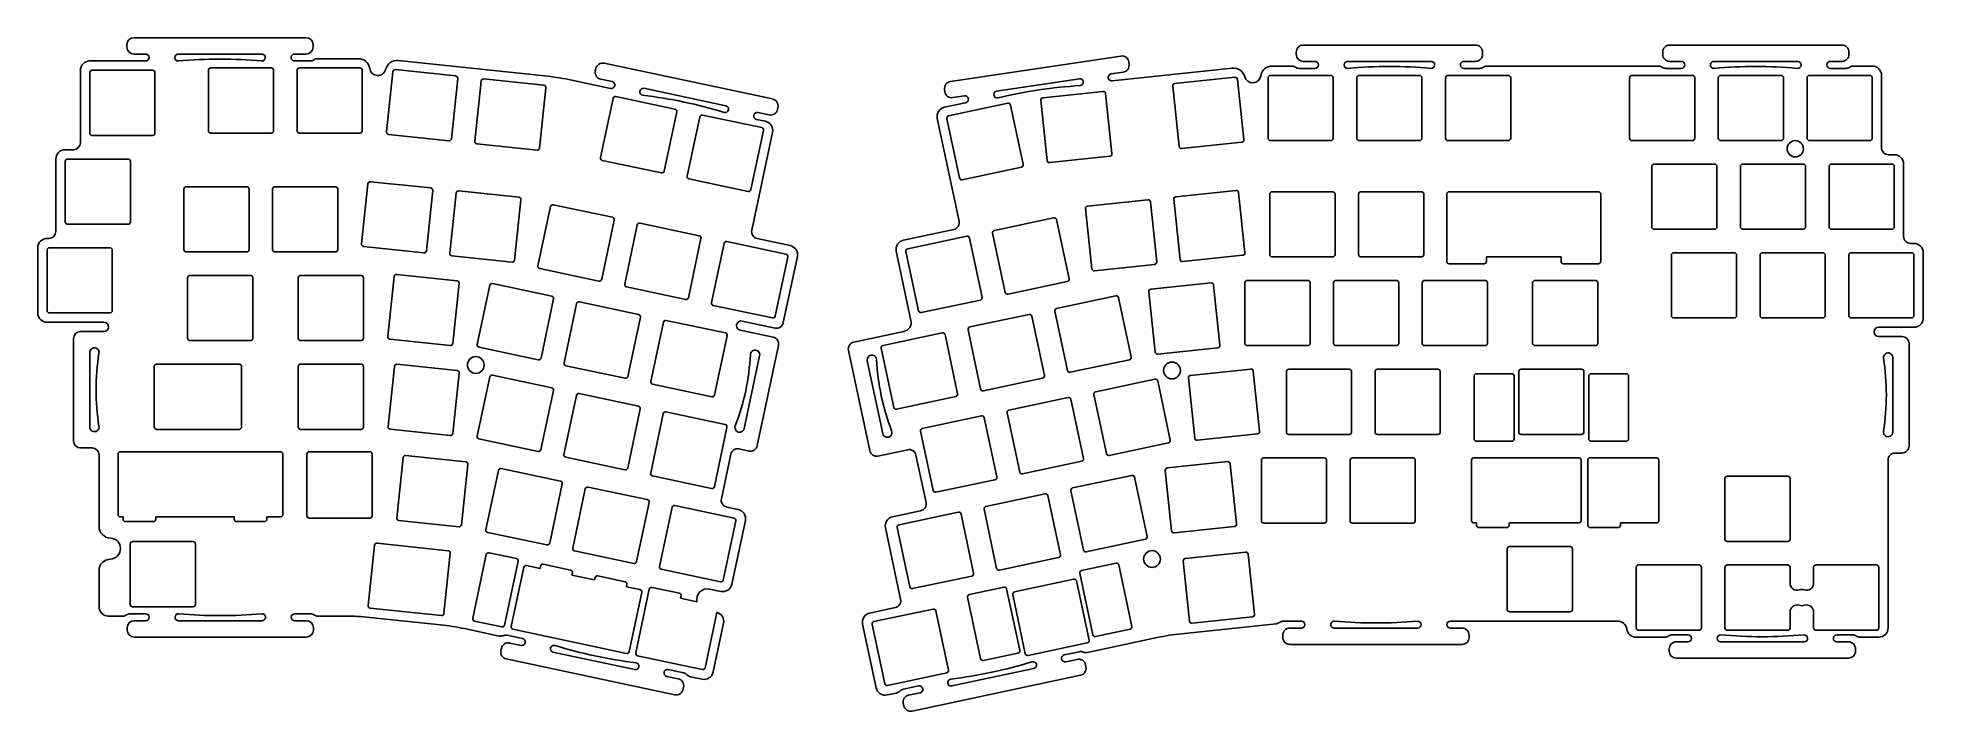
# Model space of a CAD drawing. Header units: millimetres. Extents: x -488 to -83, y -283 to -139.
import ezdxf

# ---------------------------------------------------------------- set-up
doc = ezdxf.new("R2010")
doc.units = ezdxf.units.MM
doc.header["$MEASUREMENT"] = 0

msp = doc.modelspace()

# ---------------------------------------------------------------- linework, layer by layer
for p, q in [((-468.99, -140), (-468.99, -140.5)), ((-430.49, -138.5), (-467.49, -138.5)), ((-428.99, -140.5), (-428.99, -140)), ((-478.99, -145.5), (-478.99, -161.05)), ((-464.99, -143.5), (-476.99, -143.5)), ((-467.49, -142), (-464.99, -142)), ((-432.99, -142), (-430.49, -142)), ((-429.64, -143.5), (-432.99, -143.5)), ((-419.32, -143), (-427.99, -143)), ((-378.62, -146.79), (-410.73, -143.41)), ((-368.28, -145.13), (-368.39, -145.61)), ((-330.31, -151.66), (-366.51, -143.97)), ((-365.1, -149.38), (-373.45, -147.61)), ((-367.23, -147.39), (-364.79, -147.91)), ((-329.26, -153.93), (-329.16, -153.44)), ((-331.85, -156.45), (-333.8, -156.03)), ((-333.49, -154.57), (-331.04, -155.09)), ((-334.78, -179.85), (-330.31, -158.82)), ((-484.25, -164.55), (-484.25, -180.1)), ((-480.49, -162.55), (-482.25, -162.55)), ((-485.75, -181.6), (-486.15, -181.6)), ((-326.53, -183.14), (-333.62, -181.63)), ((-488.15, -183.6), (-488.15, -197.6)), ((-328.01, -199.69), (-324.99, -185.51)), ((-486.15, -199.6), (-473.97, -199.6)), ((-473.97, -201.6), (-478.97, -201.6)), ((-330.2, -202.8), (-337.27, -201.3)), ((-336.85, -199.34), (-329.79, -200.85)), ((-480.47, -203.1), (-480.47, -225.1)), ((-333.62, -226.1), (-329.05, -204.58)), ((-463.11, -222.1), (-463.11, -209.1)), ((-462.61, -208.6), (-444.85, -208.6)), ((-444.35, -209.1), (-444.35, -222.1)), ((-444.85, -222.6), (-462.61, -222.6)), ((-478.97, -226.6), (-476.47, -226.6)), ((-474.97, -228.1), (-474.97, -243.45)), ((-416.82, -227.42), (-429.82, -227.41)), ((-341.32, -237.5), (-339.29, -227.96)), ((-337.52, -226.81), (-335.4, -227.26)), ((-180.19, -229.21), (-180.19, -242.21)), ((-157.17, -228.71), (-179.69, -228.71)), ((-156.67, -242.21), (-156.67, -229.21)), ((-155.23, -229.21), (-155.23, -243.21)), ((-140.5, -228.71), (-154.73, -228.71)), ((-140, -242.21), (-140, -229.21)), ((-337.7, -239.8), (-340.17, -239.28)), ((-339.07, -255.87), (-336.16, -242.18)), ((-179.69, -242.71), (-179.11, -242.71)), ((-179.11, -242.71), (-179.11, -243.21)), ((-172.11, -243.21), (-172.11, -242.71)), ((-172.11, -242.71), (-157.17, -242.71)), ((-148.23, -243.21), (-148.23, -242.71)), ((-148.23, -242.71), (-140.5, -242.71)), ((-178.61, -243.71), (-172.61, -243.71)), ((-154.73, -243.71), (-148.73, -243.71)), ((-394.72, -263.18), (-391.81, -249.49)), ((-391.21, -249.1), (-385.34, -250.35)), ((-384.96, -250.94), (-387.87, -264.64)), ((-386.46, -264.94), (-383.76, -252.22)), ((-383.17, -251.84), (-380.26, -252.45)), ((-380.26, -252.45), (-380.16, -251.96)), ((-379.57, -251.58), (-373.7, -252.83)), ((-373.31, -253.42), (-373.42, -253.91)), ((-373.42, -253.91), (-368.56, -254.94)), ((-368.56, -254.94), (-368.45, -254.45)), ((-367.86, -254.07), (-361.99, -255.32)), ((-361.6, -255.91), (-361.71, -256.4)), ((-361.71, -256.4), (-358.81, -257.02)), ((-358.42, -257.61), (-361.12, -270.33)), ((-359.72, -270.62), (-356.81, -256.93)), ((-356.21, -256.55), (-350.34, -257.79)), ((-349.96, -258.39), (-350.06, -258.88)), ((-350.06, -258.88), (-346.57, -259.62)), ((-343.86, -256.9), (-341.44, -257.41)), ((-472.97, -262.7), (-469.94, -262.7)), ((-468.28, -262.2), (-464.94, -262.2)), ((-432.94, -262.2), (-429.6, -262.2)), ((-427.94, -262.7), (-422.07, -262.7)), ((-416.84, -262.98), (-401.65, -264.57)), ((-342.29, -261.9), (-344.82, -273.79)), ((-468.94, -265.2), (-468.94, -265.7)), ((-464.94, -263.7), (-467.44, -263.7)), ((-467.44, -267.2), (-430.44, -267.2)), ((-430.44, -263.7), (-432.94, -263.7)), ((-428.94, -265.7), (-428.94, -265.2)), ((-396.47, -265.39), (-389.02, -266.98)), ((-388.46, -265.02), (-394.33, -263.78)), ((-387.29, -266.83), (-384.02, -267.53)), ((-343.07, -274.7), (-340.85, -264.25)), ((-388.56, -269.63), (-388.67, -270.12)), ((-384.34, -269), (-386.78, -268.48)), ((-387.51, -271.9), (-351.32, -279.59)), ((-352.72, -274.18), (-349.46, -274.88)), ((-350.59, -276.17), (-353.04, -275.65)), ((-349.54, -278.44), (-349.44, -277.95)), ((-347.94, -275.71), (-345.44, -276.24))]:
    msp.add_line(p, q)
at = {"linetype": 'Continuous'}
for p, q in [((-430.32, -241.15), (-430.32, -227.91)), ((-416.32, -227.92), (-416.32, -241.15)), ((-416.82, -241.65), (-429.82, -241.65)), ((-474.97, -252.95), (-474.97, -260.7)), ((-361.72, -270.71), (-386.08, -265.53)), ((-359.33, -271.22), (-345.41, -274.18))]:
    msp.add_line(p, q, dxfattribs=at)
for points in [[(-181.84, -143.58, 1), (-181.84, -145.08), (-178.49, -145.08, 0.147477), (-177.66, -144.83, -0.147477), (-176.84, -144.58), (-140.14, -144.58, -0.147477), (-139.31, -144.83, 0.147477), (-138.48, -145.08), (-135.14, -145.08, 1), (-135.14, -143.58), (-137.64, -143.58, -0.414214), (-139.14, -142.08), (-139.14, -141.58, -0.414214), (-137.64, -140.08), (-100.64, -140.08, -0.414214), (-99.14, -141.58), (-99.14, -142.08, -0.414214), (-100.64, -143.58), (-103.14, -143.58, 1), (-103.14, -145.08), (-99.8, -145.08, 0.147477), (-98.97, -144.83, -0.147477), (-98.14, -144.58), (-94.14, -144.58, -0.414214), (-92.14, -146.58), (-92.14, -162.13, 0.414214), (-90.64, -163.63), (-89.39, -163.63, -0.414214), (-87.39, -165.63), (-87.39, -181.18, 0.414214), (-85.89, -182.68), (-85.17, -182.68, -0.414214), (-83.17, -184.68), (-83.17, -198.68, -0.414214), (-85.17, -200.68), (-92.73, -200.68, 1), (-92.73, -202.68), (-87.73, -202.68, -0.414214), (-86.23, -204.18), (-86.23, -226.18, -0.414214), (-87.73, -227.68), (-89.23, -227.68, 0.414214), (-90.73, -229.18), (-90.73, -265.23, -0.414214), (-92.73, -267.23), (-96.73, -267.23, -0.147477), (-97.56, -266.98, 0.147477), (-98.39, -266.73), (-101.73, -266.73, 1), (-101.73, -268.23), (-99.23, -268.23, -0.414214), (-97.73, -269.73), (-97.73, -270.23, -0.414214), (-99.23, -271.73), (-136.23, -271.73, -0.414214), (-137.73, -270.23), (-137.73, -269.73, -0.414214), (-136.23, -268.23), (-133.73, -268.23, 1), (-133.73, -266.73), (-137.07, -266.73, 0.147477), (-137.9, -266.98, -0.147477), (-138.73, -267.23), (-144.87, -267.23, -0.374301), (-146.85, -265.5, 0.374301), (-148.83, -263.78), (-184.73, -263.78, 1), (-184.73, -265.28), (-182.23, -265.28, -0.414214), (-180.73, -266.78), (-180.73, -267.28, -0.414214), (-182.23, -268.78), (-219.23, -268.78, -0.414214), (-220.73, -267.28), (-220.73, -266.78, -0.414214), (-219.23, -265.28), (-216.73, -265.28, 1), (-216.73, -263.78), (-220.57, -263.78, 0.159642), (-221.46, -264.07, -0.132881), (-222.19, -264.35), (-242.52, -266.49, 0.026182), (-247.69, -267.31), (-262.68, -270.5, -0.143695), (-263.52, -270.42, 0.147477), (-264.39, -270.35), (-267.66, -271.04, 1), (-267.34, -272.51), (-264.9, -271.99, -0.414214), (-263.12, -273.15), (-263.01, -273.64, -0.414214), (-264.17, -275.42), (-300.36, -283.11, -0.414214), (-302.14, -281.95), (-302.24, -281.47, -0.414214), (-301.09, -279.69), (-298.64, -279.17, 1), (-298.96, -277.7), (-302.22, -278.39, 0.147477), (-302.98, -278.81, -0.143695), (-303.72, -279.22), (-305.7, -279.64, -0.41423), (-308.07, -278.1), (-310.98, -264.41, -0.414222), (-309.44, -262.04), (-303.97, -260.87, 0.414206), (-302.81, -259.09), (-306.08, -243.74, -0.414173), (-304.54, -241.36), (-298.52, -240.08, 0.414216), (-297.36, -238.3), (-299.52, -228.13, 0.414214), (-301.3, -226.97), (-307.69, -228.33, -0.410897), (-309.45, -227.17), (-314.03, -205.65, -0.4142), (-312.87, -203.87), (-302.13, -201.59, 0.414202), (-300.59, -199.22), (-303.75, -184.35, -0.414208), (-302.2, -181.98), (-291.41, -179.69, 0.414221), (-290.25, -177.91), (-294.95, -155.82, -0.414214), (-293.41, -153.44), (-288.94, -152.49, -0.008767), (-288.89, -152.48, 1), (-289.13, -151), (-291.6, -151.37, -0.414214), (-293.31, -150.11), (-293.38, -149.62, -0.414214), (-292.12, -147.91), (-255.53, -142.43, -0.414214), (-253.82, -143.69), (-253.75, -144.19, -0.414214), (-255.01, -145.89), (-257.56, -146.27, 1), (-257.37, -147.76), (-231.58, -145.05, -0.369371), (-228.9, -146.89, 0.813324), (-225.48, -146.71, -0.370894), (-223.01, -144.58), (-218.84, -144.58, -0.147477), (-218.01, -144.83, 0.147477), (-217.18, -145.08), (-213.84, -145.08, 1), (-213.84, -143.58), (-216.34, -143.58, -0.414214), (-217.84, -142.08), (-217.84, -141.58, -0.414214), (-216.34, -140.08), (-179.34, -140.08, -0.414214), (-177.84, -141.58), (-177.84, -142.08, -0.414214), (-179.34, -143.58)], [(-462.99, -146, 0.414214), (-463.49, -145.5), (-476.49, -145.5, 0.414214), (-476.99, -146), (-476.99, -159, 0.414214), (-476.49, -159.5), (-463.49, -159.5, 0.414214), (-462.99, -159)], [(-440.05, -143.5, 1), (-439.99, -142), (-457.99, -142, 1), (-457.92, -143.5, -0.044754)], [(-437.49, -145.5, 0.414214), (-437.99, -145), (-450.99, -145, 0.414214), (-451.49, -145.5), (-451.49, -158.5, 0.414214), (-450.99, -159), (-437.99, -159, 0.414214), (-437.49, -158.5)], [(-418.44, -145.5, 0.414214), (-418.94, -145), (-431.94, -145, 0.414214), (-432.44, -145.5), (-432.44, -158.5, 0.414214), (-431.94, -159), (-418.94, -159, 0.414214), (-418.44, -158.5)], [(-413.23, -158.74, 0.414214), (-412.78, -159.28), (-399.85, -160.64, 0.414214), (-399.3, -160.2), (-397.95, -147.27, 0.414214), (-398.39, -146.72), (-411.32, -145.36, 0.414214), (-411.87, -145.81)], [(-188.9, -145.08, 1), (-188.84, -143.58), (-206.84, -143.58, 1), (-206.77, -145.08, -0.044754)], [(-128.14, -143.58, 1.045755), (-128.07, -145.08, -0.044754), (-110.21, -145.08, 1), (-110.14, -143.58)], [(-394.28, -160.73, 0.414214), (-393.84, -161.28), (-380.91, -162.63, 0.414214), (-380.36, -162.19), (-379, -149.26, 0.414214), (-379.45, -148.71), (-392.37, -147.35, 0.414214), (-392.92, -147.8)], [(-340.71, -154.56, 1), (-340.33, -153.11), (-357.94, -149.37, 1), (-358.19, -150.85, -0.044754)], [(-282.21, -149.97), (-264.41, -147.3, -1), (-264.25, -148.79, 0.044754), (-281.92, -151.44, -1)], [(-243.01, -161.84, 0.414214), (-242.46, -162.28), (-229.53, -160.92, 0.414214), (-229.09, -160.37), (-230.45, -147.45, 0.414214), (-231, -147), (-243.92, -148.36, 0.414214), (-244.37, -148.91)], [(-223.39, -146.58), (-210.39, -146.58, -0.414214), (-209.89, -147.08), (-209.89, -160.08, -0.414214), (-210.39, -160.58), (-223.39, -160.58, -0.414214), (-223.89, -160.08), (-223.89, -147.08, -0.414214)], [(-190.84, -147.08, 0.414214), (-191.34, -146.58), (-204.34, -146.58, 0.414214), (-204.84, -147.08), (-204.84, -160.08, 0.414214), (-204.34, -160.58), (-191.34, -160.58, 0.414214), (-190.84, -160.08)], [(-185.79, -160.08), (-185.79, -147.08, -0.414214), (-185.29, -146.58), (-172.29, -146.58, -0.414214), (-171.79, -147.08), (-171.79, -160.08, -0.414214), (-172.29, -160.58), (-185.29, -160.58, -0.414214)], [(-132.24, -147.08), (-132.24, -160.08, -0.414214), (-132.74, -160.58), (-145.74, -160.58, -0.414214), (-146.24, -160.08), (-146.24, -147.08, -0.414214), (-145.74, -146.58), (-132.74, -146.58, -0.414214)], [(-113.19, -147.08, 0.414214), (-113.69, -146.58), (-126.69, -146.58, 0.414214), (-127.19, -147.08), (-127.19, -160.08, 0.414214), (-126.69, -160.58), (-113.69, -160.58, 0.414214), (-113.19, -160.08)], [(-108.14, -160.08), (-108.14, -147.08, -0.414214), (-107.64, -146.58), (-94.64, -146.58, -0.414214), (-94.14, -147.08), (-94.14, -160.08, -0.414214), (-94.64, -160.58), (-107.64, -160.58, -0.414214)], [(-350.9, -154.44, 0.414214), (-351.28, -153.85), (-364, -151.15, 0.414214), (-364.59, -151.53), (-367.3, -164.25, 0.414214), (-366.91, -164.84), (-354.2, -167.54, 0.414214), (-353.6, -167.16)], [(-290.19, -168.6), (-292.89, -155.89, -0.414214), (-292.5, -155.3), (-279.79, -152.59, -0.414214), (-279.2, -152.98), (-276.49, -165.69, -0.414214), (-276.88, -166.29), (-289.59, -168.99, -0.414214)], [(-271.35, -164.87), (-272.71, -151.94, -0.414214), (-272.26, -151.39), (-259.33, -150.03, -0.414214), (-258.78, -150.48), (-257.42, -163.4, -0.414214), (-257.87, -163.95), (-270.8, -165.31, -0.414214)], [(-332.27, -158.4, 0.414209), (-332.65, -157.81), (-345.37, -155.11, 0.414214), (-345.96, -155.49), (-348.66, -168.21, 0.414214), (-348.28, -168.8), (-335.56, -171.51, 0.414214), (-334.97, -171.12)], [(-468.25, -165.05, 0.414214), (-468.75, -164.55), (-481.75, -164.55, 0.414214), (-482.25, -165.05), (-482.25, -178.05, 0.414214), (-481.75, -178.55), (-468.75, -178.55, 0.414214), (-468.25, -178.05)], [(-127.49, -166.13), (-127.49, -179.13, -0.414214), (-127.99, -179.63), (-140.99, -179.63, -0.414214), (-141.49, -179.13), (-141.49, -166.13, -0.414214), (-140.99, -165.63), (-127.99, -165.63, -0.414214)], [(-108.44, -166.13), (-108.44, -179.13, -0.414214), (-108.94, -179.63), (-121.94, -179.63, -0.414214), (-122.44, -179.13), (-122.44, -166.13, -0.414214), (-121.94, -165.63), (-108.94, -165.63, -0.414214)], [(-89.89, -179.63, 0.414214), (-89.39, -179.13), (-89.39, -166.13, 0.414214), (-89.89, -165.63), (-102.89, -165.63, 0.414214), (-103.39, -166.13), (-103.39, -179.13, 0.414214), (-102.89, -179.63)], [(-403.31, -171.32, 0.414214), (-403.75, -170.77), (-416.68, -169.42, 0.414214), (-417.23, -169.86), (-418.59, -182.79, 0.414214), (-418.15, -183.34), (-405.22, -184.7, 0.414214), (-404.67, -184.25)], [(-405.22, -184.7, 0.414214), (-404.67, -184.25), (-403.31, -171.32, 0.414214), (-403.75, -170.77), (-416.68, -169.42, 0.414214), (-417.23, -169.86), (-418.59, -182.79, 0.414214), (-418.15, -183.34)], [(-442.75, -171, 0.414214), (-443.25, -170.5), (-456.25, -170.5, 0.414214), (-456.75, -171), (-456.75, -184, 0.414214), (-456.25, -184.5), (-443.25, -184.5, 0.414214), (-442.75, -184)], [(-423.7, -171, 0.414214), (-424.2, -170.5), (-437.2, -170.5, 0.414214), (-437.7, -171), (-437.7, -184, 0.414214), (-437.2, -184.5), (-424.2, -184.5, 0.414214), (-423.7, -184)], [(-399.64, -184.78, 0.41415), (-399.19, -185.33), (-386.27, -186.69, 0.41424), (-385.72, -186.25), (-384.36, -173.32, 0.414214), (-384.8, -172.77), (-397.73, -171.41, 0.41425), (-398.28, -171.85)], [(-386.27, -186.69, 0.41424), (-385.72, -186.25), (-384.36, -173.32, 0.414214), (-384.8, -172.77), (-397.73, -171.41, 0.41425), (-398.28, -171.85), (-399.64, -184.78, 0.41415), (-399.19, -185.33)], [(-249.18, -173.72), (-247.82, -186.65, -0.414224), (-248.26, -187.2), (-261.19, -188.56, -0.414221), (-261.74, -188.11), (-263.1, -175.19, -0.41419), (-262.65, -174.64), (-249.73, -173.28, -0.41422)], [(-242.79, -186.13), (-244.15, -173.2, -0.414172), (-243.71, -172.65), (-230.78, -171.29, -0.414235), (-230.23, -171.73), (-228.87, -184.66, -0.414198), (-229.31, -185.21), (-242.24, -186.57, -0.414249)], [(-223.52, -185.08, 0.414214), (-223.02, -185.58), (-210.02, -185.58, 0.414214), (-209.52, -185.08), (-209.52, -172.08, 0.414214), (-210.02, -171.58), (-223.02, -171.58, 0.414214), (-223.52, -172.08)], [(-204.47, -185.08, 0.414214), (-203.97, -185.58), (-190.97, -185.58, 0.414214), (-190.47, -185.08), (-190.47, -172.08, 0.414214), (-190.97, -171.58), (-203.97, -171.58, 0.414214), (-204.47, -172.08)], [(-162.49, -185.58), (-177.01, -185.58), (-177.01, -186.55, -0.414214), (-177.51, -187.05), (-185.02, -187.05, -0.414214), (-185.52, -186.55), (-185.52, -172.08, -0.414214), (-185.02, -171.58), (-152.96, -171.58, -0.414214), (-152.46, -172.08), (-152.46, -186.55, -0.414214), (-152.96, -187.05), (-160.47, -187.05, -0.414214), (-160.97, -186.55), (-160.97, -185.58)], [(-380.72, -187.46, 0.4142), (-380.33, -188.06), (-367.62, -190.76, 0.414206), (-367.02, -190.38), (-364.32, -177.66, 0.414222), (-364.71, -177.07), (-377.42, -174.36, 0.414227), (-378.02, -174.75)], [(-282.67, -179.87, 0.414211), (-283.05, -180.47), (-280.35, -193.18, 0.414236), (-279.75, -193.57), (-267.04, -190.86, 0.414174), (-266.65, -190.27), (-269.36, -177.56, 0.414233), (-269.95, -177.17)], [(-362.08, -191.43, 0.414249), (-361.7, -192.02), (-348.98, -194.72, 0.414186), (-348.39, -194.34), (-345.69, -181.62, 0.414278), (-346.07, -181.03), (-358.79, -178.33, 0.414141), (-359.38, -178.71)], [(-301.3, -183.83, 0.414208), (-301.69, -184.43), (-298.98, -197.14, 0.41419), (-298.39, -197.53), (-285.67, -194.83, 0.414231), (-285.29, -194.23), (-287.99, -181.52, 0.414225), (-288.58, -181.13)], [(-472.15, -184.1, 0.414214), (-472.65, -183.6), (-485.65, -183.6, 0.414214), (-486.15, -184.1), (-486.15, -197.1, 0.414214), (-485.65, -197.6), (-472.65, -197.6, 0.414214), (-472.15, -197.1)], [(-343.45, -195.39, 0.414225), (-343.07, -195.98), (-330.35, -198.68, 0.414217), (-329.76, -198.3), (-327.05, -185.58, 0.414179), (-327.44, -184.99), (-340.15, -182.29, 0.414233), (-340.75, -182.67)], [(-123.77, -198.68), (-136.77, -198.68, -0.414214), (-137.27, -198.18), (-137.27, -185.18, -0.414214), (-136.77, -184.68), (-123.77, -184.68, -0.414214), (-123.27, -185.18), (-123.27, -198.18, -0.414214)], [(-118.22, -198.18, 0.414214), (-117.72, -198.68), (-104.72, -198.68, 0.414214), (-104.22, -198.18), (-104.22, -185.18, 0.414214), (-104.72, -184.68), (-117.72, -184.68, 0.414214), (-118.22, -185.18)], [(-85.17, -185.18, 0.414214), (-85.67, -184.68), (-98.67, -184.68, 0.414214), (-99.17, -185.18), (-99.17, -198.18, 0.414214), (-98.67, -198.68), (-85.67, -198.68, 0.414214), (-85.17, -198.18)], [(-441.95, -190.05, 0.414214), (-442.45, -189.55), (-455.45, -189.55, 0.414214), (-455.95, -190.05), (-455.95, -203.05, 0.414214), (-455.45, -203.55), (-442.45, -203.55, 0.414214), (-441.95, -203.05)], [(-418.2, -190.05, 0.414214), (-418.7, -189.55), (-431.7, -189.55, 0.414214), (-432.2, -190.05), (-432.2, -203.05, 0.414214), (-431.7, -203.55), (-418.7, -203.55, 0.414214), (-418.2, -203.05)], [(-411.04, -189.32, 0.414219), (-411.59, -189.76), (-412.95, -202.69, 0.414238), (-412.5, -203.24), (-399.57, -204.6, 0.414178), (-399.02, -204.15), (-397.66, -191.23, 0.414219), (-398.11, -190.68)], [(-390.45, -191.28, 0.414199), (-391.04, -191.66), (-393.74, -204.38, 0.414233), (-393.36, -204.97), (-380.64, -207.67, 0.414215), (-380.05, -207.29), (-377.35, -194.57, 0.414208), (-377.73, -193.98)], [(-267, -209.97, 0.414197), (-266.41, -210.35), (-253.69, -207.65, 0.414245), (-253.31, -207.06), (-256.01, -194.34, 0.414213), (-256.6, -193.96), (-269.32, -196.66, 0.414199), (-269.7, -197.25)], [(-234.67, -205.09), (-247.6, -206.45, -0.414189), (-248.15, -206.01), (-249.51, -193.08, -0.414247), (-249.06, -192.53), (-236.13, -191.17, -0.414221), (-235.59, -191.61), (-234.23, -204.54, -0.414197)], [(-214.88, -191.13, 0.414214), (-215.38, -190.63), (-228.38, -190.63, 0.414214), (-228.88, -191.13), (-228.88, -204.13, 0.414214), (-228.38, -204.63), (-215.38, -204.63, 0.414214), (-214.88, -204.13)], [(-196.33, -204.63), (-209.33, -204.63, -0.414214), (-209.83, -204.13), (-209.83, -191.13, -0.414214), (-209.33, -190.63), (-196.33, -190.63, -0.414214), (-195.83, -191.13), (-195.83, -204.13, -0.414214)], [(-190.28, -190.63, 0.414214), (-190.78, -191.13), (-190.78, -204.13, 0.414214), (-190.28, -204.63), (-177.28, -204.63, 0.414214), (-176.78, -204.13), (-176.78, -191.13, 0.414214), (-177.28, -190.63)], [(-167.07, -204.13), (-167.07, -191.13, -0.414214), (-166.57, -190.63), (-153.57, -190.63, -0.414214), (-153.07, -191.13), (-153.07, -204.13, -0.414214), (-153.57, -204.63), (-166.57, -204.63, -0.414214)], [(-362.01, -211.63, 0.414235), (-361.42, -211.25), (-358.71, -198.53, 0.414198), (-359.1, -197.94), (-371.81, -195.24, 0.414249), (-372.41, -195.62), (-375.11, -208.34, 0.414172), (-374.72, -208.93)], [(-285.64, -213.93), (-288.34, -201.21, -0.414198), (-287.95, -200.62), (-275.24, -197.92, -0.414183), (-274.64, -198.3), (-271.94, -211.02, -0.414225), (-272.33, -211.61), (-285.04, -214.32, -0.41425)], [(-356.48, -212.3, 0.414198), (-356.09, -212.89), (-343.38, -215.59, 0.414189), (-342.78, -215.21), (-340.08, -202.49, 0.414247), (-340.46, -201.9), (-353.18, -199.2, 0.414221), (-353.77, -199.58)], [(-290.96, -215.57), (-303.68, -218.28, -0.414216), (-304.27, -217.89), (-306.97, -205.17, -0.4142), (-306.59, -204.58), (-293.87, -201.88, -0.414186), (-293.28, -202.26), (-290.57, -214.98, -0.414252)], [(-474.99, -206.26, 1.082029), (-476.97, -206.1), (-476.97, -222.1, 1.082029), (-474.99, -221.94, -0.07892)], [(-338.33, -221.87, 1.082029), (-336.42, -222.44), (-333.09, -206.79, 1.082029), (-335.07, -206.53, -0.07892)], [(-89.73, -207.18), (-89.73, -223.18, -1.082029), (-91.72, -223.02, 0.07892), (-91.72, -207.34, -1.082029)], [(-418.2, -209.1, 0.414214), (-418.7, -208.6), (-431.7, -208.6, 0.414214), (-432.2, -209.1), (-432.2, -222.1, 0.414214), (-431.7, -222.6), (-418.7, -222.6, 0.414214), (-418.2, -222.1)], [(-399.53, -223.91, 0.414246), (-398.98, -223.47), (-397.62, -210.54, 0.414217), (-398.07, -209.99), (-411, -208.63, 0.414237), (-411.55, -209.08), (-412.9, -222, 0.414155), (-412.46, -222.55)], [(-308, -207.6, 1.082028), (-309.98, -207.86), (-306.65, -223.51, 1.082028), (-304.74, -222.94, -0.078919)], [(-240.56, -211.01, 0.414157), (-241.01, -211.56), (-239.65, -224.49, 0.414237), (-239.1, -224.93), (-226.17, -223.57, 0.414205), (-225.73, -223.02), (-227.09, -210.09, 0.414256), (-227.64, -209.65)], [(-219.45, -209.68, 0.414214), (-219.95, -210.18), (-219.95, -223.18, 0.414214), (-219.45, -223.68), (-206.45, -223.68, 0.414214), (-205.95, -223.18), (-205.95, -210.18, 0.414214), (-206.45, -209.68)], [(-200.4, -209.68, 0.414214), (-200.9, -210.18), (-200.9, -223.18, 0.414214), (-200.4, -223.68), (-187.4, -223.68, 0.414214), (-186.9, -223.18), (-186.9, -210.18, 0.414214), (-187.4, -209.68)], [(-170.05, -223.18, 0.414214), (-169.55, -223.68), (-156.55, -223.68, 0.414214), (-156.05, -223.18), (-156.05, -210.18, 0.414214), (-156.55, -209.68), (-169.55, -209.68, 0.414214), (-170.05, -210.18)], [(-393.77, -224.05, 0.414242), (-393.39, -224.64), (-380.67, -227.35, 0.414178), (-380.08, -226.96), (-377.37, -214.25, 0.414218), (-377.76, -213.65), (-390.48, -210.95, 0.414215), (-391.07, -211.33)], [(-258.59, -227.82, 0.414254), (-258, -228.2), (-245.29, -225.5, 0.414199), (-244.9, -224.91), (-247.6, -212.19, 0.414206), (-248.2, -211.8), (-260.91, -214.51, 0.414196), (-261.3, -215.1)], [(-171.07, -211.15), (-171.07, -224.65, -0.414214), (-171.57, -225.15), (-179.15, -225.15, -0.414214), (-179.65, -224.65), (-179.65, -211.15, -0.414214), (-179.15, -210.65), (-171.57, -210.65, -0.414214)], [(-154.52, -210.65, 0.414214), (-155.02, -211.15), (-155.02, -224.65, 0.414214), (-154.52, -225.15), (-146.95, -225.15, 0.414214), (-146.45, -224.65), (-146.45, -211.15, 0.414214), (-146.95, -210.65)], [(-375.14, -228.01, 0.414252), (-374.75, -228.6), (-362.04, -231.31, 0.414196), (-361.44, -230.92), (-358.74, -218.21, 0.414225), (-359.13, -217.61), (-371.84, -214.91, 0.414182), (-372.43, -215.3)], [(-266.24, -216.15, 0.414217), (-266.83, -215.76), (-279.55, -218.47, 0.414245), (-279.93, -219.06), (-277.23, -231.78, 0.414219), (-276.63, -232.16), (-263.92, -229.46, 0.414173), (-263.53, -228.87)], [(-356.5, -231.97, 0.414247), (-356.12, -232.56), (-343.4, -235.27, 0.414215), (-342.81, -234.88), (-340.11, -222.17, 0.414175), (-340.49, -221.57), (-353.21, -218.87, 0.414217), (-353.8, -219.26)], [(-295.86, -235.74), (-298.57, -223.02, -0.414225), (-298.18, -222.43), (-285.46, -219.73, -0.414243), (-284.87, -220.11), (-282.17, -232.83, -0.414175), (-282.55, -233.42), (-295.27, -236.12, -0.414211)], [(-435.97, -241.42, 0.414214), (-435.47, -240.92), (-435.47, -227.92, 0.414214), (-435.97, -227.42), (-470.4, -227.42, 0.414214), (-470.9, -227.92), (-470.9, -240.92, 0.414214), (-470.4, -241.42), (-469.81, -241.42), (-469.81, -241.92, 0.414214), (-469.31, -242.42), (-463.31, -242.42, 0.414214), (-462.81, -241.92), (-462.81, -241.42), (-445.93, -241.42), (-445.93, -241.92, 0.414214), (-445.43, -242.42), (-439.43, -242.42, 0.414214), (-438.93, -241.92), (-438.93, -241.42)], [(-411.05, -241.61, 0.414219), (-410.61, -242.16), (-397.68, -243.52, 0.414251), (-397.13, -243.07), (-395.77, -230.14, 0.414199), (-396.21, -229.59), (-409.14, -228.23, 0.414185), (-409.69, -228.68)], [(-231.13, -243.47), (-244.06, -244.83, -0.414185), (-244.61, -244.38), (-245.97, -231.45, -0.414253), (-245.52, -230.9), (-232.59, -229.54, -0.414215), (-232.05, -229.99), (-230.69, -242.92, -0.414202)], [(-225.32, -242.23, 0.414214), (-224.82, -242.73), (-211.82, -242.73, 0.414214), (-211.32, -242.23), (-211.32, -229.23, 0.414214), (-211.82, -228.73), (-224.82, -228.73, 0.414214), (-225.32, -229.23)], [(-206.27, -242.23), (-206.27, -229.23, -0.414214), (-205.77, -228.73), (-192.77, -228.73, -0.414214), (-192.27, -229.23), (-192.27, -242.23, -0.414214), (-192.77, -242.73), (-205.77, -242.73, -0.414214)], [(-391.88, -244.13, 0.41418), (-391.49, -244.73), (-378.78, -247.43, 0.41422), (-378.19, -247.04), (-375.48, -234.33, 0.414182), (-375.87, -233.73), (-388.59, -231.03, 0.414271), (-389.18, -231.42)], [(-250.25, -246.18), (-262.97, -248.88, -0.414224), (-263.56, -248.5), (-266.26, -235.78, -0.414198), (-265.88, -235.19), (-253.16, -232.49, -0.414208), (-252.57, -232.87), (-249.86, -245.59, -0.414223)], [(-111.78, -233.18, 0.414214), (-112.28, -232.68), (-125.28, -232.68, 0.414214), (-125.78, -233.18), (-125.78, -246.18, 0.414214), (-125.28, -246.68), (-112.28, -246.68, 0.414214), (-111.78, -246.18)], [(-356.85, -238.29, 0.414251), (-357.24, -237.7), (-369.95, -234.99, 0.414218), (-370.54, -235.38), (-373.25, -248.09, 0.414203), (-372.86, -248.69), (-360.15, -251.39, 0.414183), (-359.55, -251)], [(-282.19, -252.46), (-284.89, -239.74, -0.414201), (-284.51, -239.15), (-271.79, -236.45, -0.414191), (-271.2, -236.83), (-268.5, -249.55, -0.414273), (-268.88, -250.14), (-281.6, -252.84, -0.414189)], [(-338.22, -242.25, 0.41425), (-338.6, -241.66), (-351.32, -238.95, 0.414198), (-351.91, -239.34), (-354.61, -252.05, 0.414225), (-354.23, -252.65), (-341.51, -255.35, 0.414182), (-340.92, -254.96)], [(-287.52, -254.1, 0.414198), (-287.13, -253.51), (-289.84, -240.79, 0.414233), (-290.43, -240.41), (-303.14, -243.11, 0.414173), (-303.53, -243.7), (-300.83, -256.42, 0.41425), (-300.23, -256.81)], [(-454.28, -247.2, 0.414214), (-454.78, -246.7), (-467.77, -246.7, 0.414214), (-468.27, -247.2), (-468.27, -260.2, 0.414214), (-467.77, -260.7), (-454.78, -260.7, 0.414214), (-454.28, -260.2)], [(-399.53, -249.21, 0.414174), (-399.98, -248.66), (-415.27, -247.05, 0.414249), (-415.82, -247.5), (-417.18, -260.43, 0.414209), (-416.74, -260.98), (-401.44, -262.58, 0.414223), (-400.89, -262.14)], [(-240.74, -263.79, 0.414254), (-240.19, -264.24), (-227.26, -262.88, 0.41422), (-226.82, -262.33), (-228.18, -249.4, 0.414187), (-228.73, -248.95), (-241.65, -250.31, 0.414193), (-242.1, -250.86)], [(-158.53, -248.28, 0.414214), (-159.03, -247.78), (-172.03, -247.78, 0.414214), (-172.53, -248.28), (-172.53, -261.28, 0.414214), (-172.03, -261.78), (-159.03, -261.78, 0.414214), (-158.53, -261.28)], [(-276.04, -270.78, 0.414214), (-275.45, -271.17), (-262.73, -268.47, 0.414214), (-262.34, -267.87), (-265.04, -255.16, 0.414214), (-265.64, -254.77), (-278.35, -257.47, 0.414214), (-278.74, -258.07)], [(-261.54, -266.71, 0.414214), (-260.95, -267.1), (-253.54, -265.52, 0.414214), (-253.16, -264.93), (-255.96, -251.73, 0.414214), (-256.55, -251.34), (-263.96, -252.91, 0.414214), (-264.35, -253.51)], [(-144.83, -265.23, 0.414214), (-144.33, -265.73), (-131.33, -265.73, 0.414214), (-130.83, -265.23), (-130.83, -252.23, 0.414214), (-131.33, -251.73), (-144.33, -251.73, 0.414214), (-144.83, -252.23)], [(-106.23, -251.73, 0.414214), (-106.73, -252.23), (-106.73, -255.64, -0.511638), (-108.7, -257.07, 0.161822), (-109.8, -257.07, -0.511638), (-111.78, -255.64), (-111.78, -252.23, 0.414214), (-112.28, -251.73), (-125.28, -251.73, 0.414214), (-125.78, -252.23), (-125.78, -265.23, 0.414214), (-125.28, -265.73), (-112.28, -265.73, 0.414214), (-111.78, -265.23), (-111.78, -261.81, -0.511638), (-109.8, -260.39, 0.161822), (-108.7, -260.39, -0.511638), (-106.73, -261.81), (-106.73, -265.23, 0.414214), (-106.23, -265.73), (-93.23, -265.73, 0.414214), (-92.73, -265.23), (-92.73, -252.23, 0.414214), (-93.23, -251.73)], [(-277.63, -270.64), (-285.04, -272.21, -0.414214), (-285.63, -271.83), (-288.43, -258.62, -0.414214), (-288.05, -258.03), (-280.64, -256.46, -0.414214), (-280.05, -256.84), (-277.24, -270.05, -0.414214)], [(-457.87, -262.2, 1), (-457.94, -263.7), (-439.94, -263.7, 1), (-440.01, -262.2, -0.044754)], [(-306.22, -277.2, 0.41423), (-305.63, -277.58), (-292.91, -274.88, 0.414224), (-292.52, -274.29), (-295.23, -261.57, 0.414179), (-295.82, -261.19), (-308.54, -263.89, 0.414222), (-308.92, -264.48)], [(-209.66, -263.78, 1), (-209.73, -265.28), (-191.73, -265.28, 1), (-191.79, -263.78, -0.044754)], [(-126.66, -266.73, 0.044754), (-108.8, -266.73, -1), (-108.73, -268.23), (-126.73, -268.23, -1)], [(-377.11, -269, 1), (-377.49, -270.45), (-359.88, -274.19, 1), (-359.64, -272.72, -0.044754)], [(-274.19, -273.97, 1), (-274.57, -272.52, -0.044754), (-292.04, -276.23, 1), (-291.8, -277.71)]]:
    msp.add_lwpolyline(points, format="xyb", close=True)
for centre, radius in [((-110.67, -162.35), 1.75), ((-394.07, -208.79), 1.8), ((-244.53, -209.96), 1.8), ((-248.82, -250.45), 1.8)]:
    msp.add_circle(centre, radius)
for centre, radius, start, end in [((-467.49, -140), 1.5, 90, 180), ((-467.49, -140.5), 1.5, 180, 270), ((-430.49, -140), 1.5, 0, 90), ((-430.49, -140.5), 1.5, 270, 0), ((-476.99, -145.5), 2, 90, 180), ((-464.99, -142.75), 0.75, 270, 90), ((-432.99, -142.75), 0.75, 90, 270), ((-429.64, -142), 1.5, 270, 303.5573), ((-427.99, -144.5), 1.5, 90, 123.5573), ((-419.32, -145.5), 2.5, 8.4663, 90), ((-415.12, -144.88), 1.75, 188.4663, 346.0735), ((-410.99, -145.9), 2.5, 84, 166.0735), ((-366.92, -145.93), 1.5, 168, 258), ((-366.82, -145.44), 1.5, 78, 168), ((-383.84, -196.51), 50, 78, 84), ((-364.94, -148.65), 0.75, 258, 78), ((-330.63, -153.13), 1.5, 348, 78), ((-333.64, -155.3), 0.75, 78, 258), ((-332.27, -158.4), 2, 348, 78), ((-330.73, -153.62), 1.5, 258, 348), ((-480.49, -161.05), 1.5, 270, 0), ((-482.25, -164.55), 2, 90, 180), ((-486.15, -183.6), 2, 90, 180), ((-485.75, -180.1), 1.5, 270, 0), ((-333.31, -180.16), 1.5, 168, 257.9958), ((-326.95, -185.09), 2, 348.0026, 77.9958), ((-486.15, -197.6), 2, 180, 270), ((-478.97, -203.1), 1.5, 90, 180), ((-473.97, -200.6), 1, 270, 90), ((-337.06, -200.32), 1, 78.0018, 258.0018), ((-329.47, -199.38), 1.5, 258.0018, 348.0026), ((-330.51, -204.27), 1.5, 348.0026, 78.0018), ((-462.61, -209.1), 0.5, 90, 180), ((-444.85, -209.1), 0.5, 0, 90), ((-462.61, -222.1), 0.5, 180, 270), ((-444.85, -222.1), 0.5, 270, 0), ((-478.97, -225.1), 1.5, 180, 270), ((-476.47, -228.1), 1.5, 0, 90), ((-337.83, -228.27), 1.5, 78.0018, 168.0025), ((-335.09, -225.79), 1.5, 258.0018, 348.0026), ((-429.82, -227.91), 0.5, 89.9395, 179.9396), ((-416.82, -227.92), 0.5, 359.9402, 89.9404), ((-179.69, -229.21), 0.5, 90, 180), ((-157.17, -229.21), 0.5, 0, 90), ((-154.73, -229.21), 0.5, 90, 180), ((-140.5, -229.21), 0.5, 0, 90), ((-339.85, -237.81), 1.5, 168.0025, 258.0018), ((-429.82, -241.15), 0.5, 180, 270), ((-416.82, -241.15), 0.5, 270, 0), ((-338.11, -241.76), 2, 347.9947, 78.0018), ((-179.69, -242.21), 0.5, 180, 270), ((-157.17, -242.21), 0.5, 270, 0), ((-140.5, -242.21), 0.5, 270, 0), ((-472.47, -243.45), 2.5, 180, 268.1904), ((-472.62, -248.2), 2.25, 271.8096, 88.1904), ((-178.61, -243.21), 0.5, 180, 270), ((-172.61, -243.21), 0.5, 270, 0), ((-154.73, -243.21), 0.5, 180, 270), ((-148.73, -243.21), 0.5, 270, 0), ((-472.47, -252.95), 2.5, 91.8096, 180), ((-358.9, -257.54), 0.5, 347.9949, 77.9949), ((-344.34, -259.13), 2.28, 78.001, 192.3612), ((-341.02, -255.45), 2, 258.001, 347.9947), ((-472.97, -260.7), 2, 180, 270), ((-469.94, -261.2), 1.5, 270, 303.5573), ((-468.28, -263.7), 1.5, 90, 123.5573), ((-464.94, -262.95), 0.75, 270, 90), ((-432.94, -262.95), 0.75, 90, 270), ((-429.6, -263.7), 1.5, 56.4427, 90), ((-427.94, -261.2), 1.5, 236.4427, 270), ((-422.07, -312.7), 50, 84.0009, 90), ((-342.81, -263.84), 2, 347.9947, 78.001), ((-467.44, -265.2), 1.5, 90, 180), ((-467.44, -265.7), 1.5, 180, 270), ((-430.44, -265.2), 1.5, 0, 90), ((-430.44, -265.7), 1.5, 270, 0), ((-406.87, -314.3), 50, 77.9949, 84.0009), ((-388.71, -265.51), 1.5, 257.9949, 291.5523), ((-387.61, -268.3), 1.5, 77.9949, 111.5523), ((-387.2, -270.43), 1.5, 167.9949, 257.9949), ((-387.09, -269.94), 1.5, 77.9949, 167.9949), ((-384.18, -268.26), 0.75, 257.9949, 77.9949), ((-352.88, -274.92), 0.75, 77.9949, 257.9949), ((-349.77, -276.35), 1.5, 44.4376, 77.9949), ((-347.63, -274.25), 1.5, 224.4376, 257.9949), ((-345.03, -274.29), 2, 257.9949, 347.9947), ((-351.01, -278.13), 1.5, 257.9949, 347.9949), ((-350.9, -277.64), 1.5, 347.9949, 77.9949)]:
    msp.add_arc(centre, radius, start, end)
at = {"extrusion": (2.54723e-17, 1.19786e-16, -1)}
for centre, start, end in [((391.32, -249.59), 12.005, 102.005), ((383.27, -252.33), 12.005, 102.005), ((379.67, -252.07), 12.005, 102.005), ((367.96, -254.56), 12.005, 102.005), ((356.32, -257.03), 12.005, 102.005), ((388.36, -264.53), 192.005, 282.005), ((361.61, -270.22), 192.005, 282.005), ((345.31, -273.69), 192.005, 282.005)]:
    msp.add_arc(centre, 0.5, start, end, dxfattribs=at)
at = {"extrusion": (3.30085e-24, -7.01919e-25, -1)}
msp.add_arc((385.45, -250.84), 0.5, 102.005, 192.005, dxfattribs=at)
at = {"extrusion": (3.30085e-24, -7.01918e-25, -1)}
for centre, start, end in [((373.8, -253.32), 102.005, 192.005), ((362.09, -255.81), 102.005, 192.005), ((394.23, -263.29), 282.005, 12.005)]:
    msp.add_arc(centre, 0.5, start, end, dxfattribs=at)
at = {"extrusion": (3.30084e-24, -7.01917e-25, -1)}
msp.add_arc((358.91, -257.51), 0.5, 102.005, 192.005, dxfattribs=at)
at = {"extrusion": (3.30087e-24, -7.01922e-25, -1)}
msp.add_arc((350.45, -258.28), 0.5, 102.005, 192.005, dxfattribs=at)
at = {"extrusion": (3.30087e-24, -7.01923e-25, -1)}
msp.add_arc((385.97, -265.04), 0.5, 282.005, 12.005, dxfattribs=at)
at = {"extrusion": (3.30086e-24, -7.01919e-25, -1)}
msp.add_arc((359.23, -270.73), 0.5, 282.005, 12.005, dxfattribs=at)

doc.saveas('drawing.dxf')
